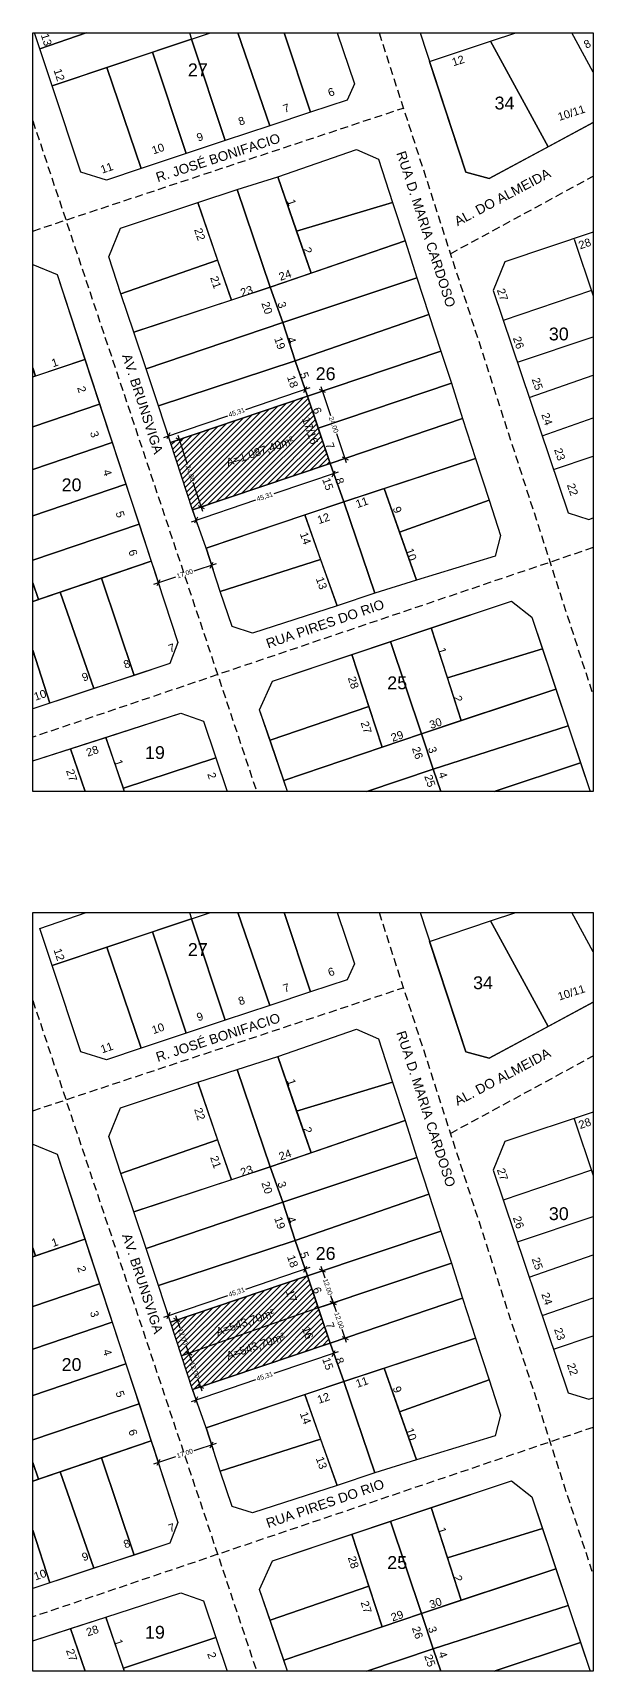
# Model space of a CAD drawing. Extents: x 71 to 190, y 136 to 195.
# Drawn here: x 70.6 to 88.1, y 141 to 192.2 of the extents above; entities that cross this region are included whole.
import ezdxf

# ---------------------------------------------------------------- set-up
doc = ezdxf.new("R2010")
doc.units = 0
doc.header["$MEASUREMENT"] = 0
doc.linetypes.add('HIDDEN', pattern=[0.375, 0.25, -0.125])
doc.layers.get('0').update_dxf_attribs({"linetype": 'CONTINUOUS'})
doc.layers.get('DEFPOINTS').update_dxf_attribs({"linetype": 'CONTINUOUS'})
for name, color, linetype in [('carimbo', 4, 'CONTINUOUS'), ('cota', 1, 'CONTINUOUS'), ('projecao', 4, 'HIDDEN'), ('texto', 7, 'CONTINUOUS')]:
    doc.layers.add(name, color=color, linetype=linetype)
doc.styles.get("Standard").update_dxf_attribs({"font": 'arial.ttf'})
doc.dimstyles.new('cotass', dxfattribs={"dimtxt": 0.15, "dimasz": 0.15, "dimexe": 0.15, "dimexo": 0, "dimgap": 0.05, "dimtad": 0, "dimzin": 4, "dimdsep": 46, "dimtxsty": 'Standard', "dimblk": 'OBLIQUE', "dimcen": 0, "dimdle": 0.15, "dimclrd": 256, "dimclrt": 4, "dimadec": 0, "dimazin": 1, "dimtfac": 1, "dimtix": 1, "dimtofl": 0, "dimtmove": 0, "dimatfit": 3, "dimldrblk": 'OPEN30', "dimfxl": 0, "dimtolj": 1, "dimtzin": 0, "dimlwd": -1, "dimarcsym": 0})

# ---------------------------------------------------------------- blocks, each defined once
blk = doc.blocks.new('_Oblique')
at = {"color": 0, "linetype": 'ByBlock', "lineweight": -2}
blk.add_line((-0.5, -0.5), (0.5, 0.5), dxfattribs=at)
blk = doc.blocks.new('*D3')
at = {"layer": 'cota', "color": 0, "lineweight": -2, "transparency": 16777216}
for p, q in [((79.178, 180.85), (79.787, 181.055)), ((79.884, 178.75), (80.494, 178.955))]:
    blk.add_line(p, q, dxfattribs=at)
at = {"layer": 'cota', "transparency": 16777216}
for p, q in [((79.597, 181.149), (79.901, 180.245)), ((80.399, 178.765), (80.095, 179.669))]:
    blk.add_line(p, q, dxfattribs=at)
at = {"layer": 'DEFPOINTS', "color": 0, "transparency": 16777216}
for p in [(79.178, 180.85), (79.645, 181.007), (79.884, 178.75)]:
    blk.add_point(p, dxfattribs=at)
at = {"layer": 'cota', "transparency": 16777216, "xscale": 0.15, "yscale": 0.15, "zscale": 0.15}
for p, rotation in [((79.645, 181.007), 108.5882823860847), ((80.352, 178.907), 288.5882823860847)]:
    blk.add_blockref('_Oblique', p, dxfattribs=dict(at, rotation=rotation))
at = {"layer": 'cota', "color": 4, "transparency": 16777216, "insert": (79.998, 179.957), "char_height": 0.15, "attachment_point": 5, "rotation": 288.5883}
blk.add_mtext('\\A1;24.00', dxfattribs=at)
blk = doc.blocks.new('_Open30')
at = {"color": 0, "linetype": 'ByBlock', "lineweight": -2}
for p, q in [((-1, 0.27), (0, 0)), ((0, 0), (-1, -0.27)), ((0, 0), (-1, 0))]:
    blk.add_line(p, q, dxfattribs=at)
blk = doc.blocks.new('*D4')
at = {"layer": 'cota', "color": 0, "lineweight": -2, "transparency": 16777216}
for p, q in [((79.178, 180.85), (79.06, 181.2)), ((74.903, 179.4), (74.785, 179.75))]:
    blk.add_line(p, q, dxfattribs=at)
at = {"layer": 'cota', "transparency": 16777216}
for p, q in [((79.25, 181.106), (77.246, 180.426)), ((74.691, 179.559), (76.694, 180.239))]:
    blk.add_line(p, q, dxfattribs=at)
at = {"layer": 'DEFPOINTS', "color": 0, "transparency": 16777216}
for p in [(79.108, 181.058), (79.178, 180.85), (74.903, 179.4)]:
    blk.add_point(p, dxfattribs=at)
at = {"layer": 'cota', "transparency": 16777216, "xscale": 0.15, "yscale": 0.15, "zscale": 0.15}
for p, rotation in [((79.108, 181.058), 18.73597466963692), ((74.833, 179.608), 198.7359746696369)]:
    blk.add_blockref('_Oblique', p, dxfattribs=dict(at, rotation=rotation))
at = {"layer": 'cota', "color": 4, "transparency": 16777216, "insert": (76.97, 180.333), "char_height": 0.15, "attachment_point": 5, "rotation": 18.736}
blk.add_mtext('\\A1;45,31', dxfattribs=at)
blk = doc.blocks.new('*D5')
at = {"layer": 'cota', "color": 0, "lineweight": -2, "transparency": 16777216}
for p, q in [((79.884, 178.75), (80.042, 178.284)), ((75.591, 177.3), (75.748, 176.834))]:
    blk.add_line(p, q, dxfattribs=at)
at = {"layer": 'cota', "transparency": 16777216}
for p, q in [((80.136, 178.474), (78.123, 177.795)), ((75.558, 176.928), (77.57, 177.608))]:
    blk.add_line(p, q, dxfattribs=at)
at = {"layer": 'DEFPOINTS', "color": 0, "transparency": 16777216}
for p in [(79.884, 178.75), (75.591, 177.3), (75.7, 176.976)]:
    blk.add_point(p, dxfattribs=at)
at = {"layer": 'cota', "transparency": 16777216, "xscale": 0.15, "yscale": 0.15, "zscale": 0.15}
for p, rotation in [((79.994, 178.426), 18.65983298043305), ((75.7, 176.976), 198.659832980433)]:
    blk.add_blockref('_Oblique', p, dxfattribs=dict(at, rotation=rotation))
at = {"layer": 'cota', "color": 4, "transparency": 16777216, "insert": (77.847, 177.701), "char_height": 0.15, "attachment_point": 5, "rotation": 18.6598}
blk.add_mtext('\\A1;45,31', dxfattribs=at)
blk = doc.blocks.new('*D6')
at = {"layer": 'cota', "color": 0, "lineweight": -2, "transparency": 16777216}
for p, q in [((74.903, 179.4), (75.316, 179.535)), ((75.591, 177.3), (76.004, 177.435))]:
    blk.add_line(p, q, dxfattribs=at)
at = {"layer": 'cota', "transparency": 16777216}
for p, q in [((75.127, 179.631), (75.423, 178.728)), ((75.908, 177.246), (75.612, 178.15))]:
    blk.add_line(p, q, dxfattribs=at)
at = {"layer": 'DEFPOINTS', "color": 0, "transparency": 16777216}
for p in [(74.903, 179.4), (75.591, 177.3), (75.861, 177.389)]:
    blk.add_point(p, dxfattribs=at)
at = {"layer": 'cota', "transparency": 16777216, "xscale": 0.15, "yscale": 0.15, "zscale": 0.15}
for p, rotation in [((75.174, 179.489), 108.1274610038362), ((75.861, 177.389), 288.1274610038362)]:
    blk.add_blockref('_Oblique', p, dxfattribs=dict(at, rotation=rotation))
at = {"layer": 'cota', "color": 4, "transparency": 16777216, "insert": (75.518, 178.439), "char_height": 0.15, "attachment_point": 5, "rotation": 288.1275}
blk.add_mtext('\\A1;24.00', dxfattribs=at)
blk = doc.blocks.new('*D7')
at = {"layer": 'cota', "color": 0, "lineweight": -2, "transparency": 16777216}
for p, q in [((76.009, 176.1), (76.231, 175.426)), ((74.345, 175.554), (74.567, 174.879))]:
    blk.add_line(p, q, dxfattribs=at)
at = {"layer": 'cota', "transparency": 16777216}
for p, q in [((76.326, 175.615), (75.633, 175.387)), ((74.377, 174.975), (75.071, 175.203))]:
    blk.add_line(p, q, dxfattribs=at)
at = {"layer": 'DEFPOINTS', "color": 0, "transparency": 16777216}
for p in [(76.009, 176.1), (74.345, 175.554), (74.52, 175.022)]:
    blk.add_point(p, dxfattribs=at)
at = {"layer": 'cota', "transparency": 16777216, "xscale": 0.15, "yscale": 0.15, "zscale": 0.15}
for p, rotation in [((76.184, 175.568), 18.17298431495213), ((74.52, 175.022), 198.1729843149521)]:
    blk.add_blockref('_Oblique', p, dxfattribs=dict(at, rotation=rotation))
at = {"layer": 'cota', "color": 4, "transparency": 16777216, "insert": (75.352, 175.295), "char_height": 0.15, "attachment_point": 5, "rotation": 18.173}
blk.add_mtext('\\A1;17,00', dxfattribs=at)
blk = doc.blocks.new('*D18')
at = {"layer": 'cota', "transparency": 16777216}
for p, q in [((79.25, 153.628), (77.246, 152.948)), ((74.691, 152.081), (76.694, 152.761))]:
    blk.add_line(p, q, dxfattribs=at)
at = {"layer": 'cota', "color": 0, "lineweight": -2, "transparency": 16777216}
for p, q in [((79.178, 153.372), (79.06, 153.721)), ((74.903, 151.922), (74.785, 152.271))]:
    blk.add_line(p, q, dxfattribs=at)
at = {"layer": 'DEFPOINTS', "color": 0, "transparency": 16777216}
for p in [(79.108, 153.579), (79.178, 153.372), (74.903, 151.922)]:
    blk.add_point(p, dxfattribs=at)
at = {"layer": 'cota', "transparency": 16777216, "xscale": 0.15, "yscale": 0.15, "zscale": 0.15}
for p, rotation in [((79.108, 153.579), 18.73597466963692), ((74.833, 152.129), 198.7359746696369)]:
    blk.add_blockref('_Oblique', p, dxfattribs=dict(at, rotation=rotation))
at = {"layer": 'cota', "color": 4, "transparency": 16777216, "insert": (76.97, 152.854), "char_height": 0.15, "attachment_point": 5, "rotation": 18.736}
blk.add_mtext('\\A1;45,31', dxfattribs=at)
blk = doc.blocks.new('*D19')
at = {"layer": 'cota', "transparency": 16777216}
for p, q in [((80.136, 150.996), (78.123, 150.317)), ((75.558, 149.45), (77.57, 150.13))]:
    blk.add_line(p, q, dxfattribs=at)
at = {"layer": 'cota', "color": 0, "lineweight": -2, "transparency": 16777216}
for p, q in [((79.884, 151.272), (80.042, 150.806)), ((75.591, 149.822), (75.748, 149.356))]:
    blk.add_line(p, q, dxfattribs=at)
at = {"layer": 'DEFPOINTS', "color": 0, "transparency": 16777216}
for p in [(79.884, 151.272), (75.591, 149.822), (75.7, 149.498)]:
    blk.add_point(p, dxfattribs=at)
at = {"layer": 'cota', "transparency": 16777216, "xscale": 0.15, "yscale": 0.15, "zscale": 0.15}
for p, rotation in [((79.994, 150.948), 18.65983298043305), ((75.7, 149.498), 198.659832980433)]:
    blk.add_blockref('_Oblique', p, dxfattribs=dict(at, rotation=rotation))
at = {"layer": 'cota', "color": 4, "transparency": 16777216, "insert": (77.847, 150.223), "char_height": 0.15, "attachment_point": 5, "rotation": 18.6598}
blk.add_mtext('\\A1;45,31', dxfattribs=at)
blk = doc.blocks.new('*D20')
at = {"layer": 'cota', "color": 0, "lineweight": -2, "transparency": 16777216}
for p, q in [((76.009, 148.622), (76.231, 147.947)), ((74.345, 148.076), (74.567, 147.401))]:
    blk.add_line(p, q, dxfattribs=at)
at = {"layer": 'cota', "transparency": 16777216}
for p, q in [((76.326, 148.137), (75.633, 147.909)), ((74.377, 147.497), (75.071, 147.725))]:
    blk.add_line(p, q, dxfattribs=at)
at = {"layer": 'DEFPOINTS', "color": 0, "transparency": 16777216}
for p in [(76.009, 148.622), (74.345, 148.076), (74.52, 147.544)]:
    blk.add_point(p, dxfattribs=at)
at = {"layer": 'cota', "transparency": 16777216, "xscale": 0.15, "yscale": 0.15, "zscale": 0.15}
for p, rotation in [((76.184, 148.09), 18.17298431495101), ((74.52, 147.544), 198.172984314951)]:
    blk.add_blockref('_Oblique', p, dxfattribs=dict(at, rotation=rotation))
at = {"layer": 'cota', "color": 4, "transparency": 16777216, "insert": (75.352, 147.817), "char_height": 0.15, "attachment_point": 5, "rotation": 18.173}
blk.add_mtext('\\A1;17,00', dxfattribs=at)
blk = doc.blocks.new('*D21')
at = {"layer": 'cota', "color": 0, "lineweight": -2, "transparency": 16777216}
for p, q in [((79.178, 153.372), (79.786, 153.577)), ((79.516, 152.37), (80.124, 152.575))]:
    blk.add_line(p, q, dxfattribs=at)
at = {"layer": 'cota', "transparency": 16777216}
for p, q in [((79.596, 153.671), (79.719, 153.308)), ((80.03, 152.385), (79.908, 152.748))]:
    blk.add_line(p, q, dxfattribs=at)
at = {"layer": 'DEFPOINTS', "color": 0, "transparency": 16777216}
for p in [(79.178, 153.372), (79.982, 152.527), (79.516, 152.37)]:
    blk.add_point(p, dxfattribs=at)
at = {"layer": 'cota', "transparency": 16777216, "xscale": 0.15, "yscale": 0.15, "zscale": 0.15}
for p, rotation in [((79.644, 153.529), 108.6417058641202), ((79.982, 152.527), 288.6417058641202)]:
    blk.add_blockref('_Oblique', p, dxfattribs=dict(at, rotation=rotation))
at = {"layer": 'cota', "color": 4, "transparency": 16777216, "insert": (79.813, 153.028), "char_height": 0.15, "attachment_point": 5, "rotation": 288.6417}
blk.add_mtext('\\A1;12.00', dxfattribs=at)
blk = doc.blocks.new('*D22')
at = {"layer": 'cota', "color": 0, "lineweight": -2, "transparency": 16777216}
for p, q in [((79.515, 152.37), (80.123, 152.575)), ((79.885, 151.272), (80.494, 151.477))]:
    blk.add_line(p, q, dxfattribs=at)
at = {"layer": 'cota', "transparency": 16777216}
for p, q in [((79.933, 152.669), (80.072, 152.258)), ((80.399, 151.287), (80.261, 151.698))]:
    blk.add_line(p, q, dxfattribs=at)
at = {"layer": 'DEFPOINTS', "color": 0, "transparency": 16777216}
for p in [(79.515, 152.37), (79.885, 151.272), (80.351, 151.429)]:
    blk.add_point(p, dxfattribs=at)
at = {"layer": 'cota', "transparency": 16777216, "xscale": 0.15, "yscale": 0.15, "zscale": 0.15}
for p, rotation in [((79.981, 152.527), 108.6462731330021), ((80.351, 151.429), 288.6462731330021)]:
    blk.add_blockref('_Oblique', p, dxfattribs=dict(at, rotation=rotation))
at = {"layer": 'cota', "color": 4, "transparency": 16777216, "insert": (80.166, 151.978), "char_height": 0.15, "attachment_point": 5, "rotation": 288.6463}
blk.add_mtext('\\A1;12.00', dxfattribs=at)
blk = doc.blocks.new('*D23')
at = {"layer": 'cota', "color": 0, "lineweight": -2, "transparency": 16777216}
for p, q in [((74.903, 151.922), (75.246, 152.042)), ((75.269, 150.88), (75.612, 151))]:
    blk.add_line(p, q, dxfattribs=at)
at = {"layer": 'cota', "transparency": 16777216}
for p, q in [((75.055, 152.134), (75.19, 151.751)), ((75.52, 150.809), (75.385, 151.192))]:
    blk.add_line(p, q, dxfattribs=at)
at = {"layer": 'DEFPOINTS', "color": 0, "transparency": 16777216}
for p in [(74.903, 151.922), (75.269, 150.88), (75.47, 150.95)]:
    blk.add_point(p, dxfattribs=at)
at = {"layer": 'cota', "transparency": 16777216, "xscale": 0.15, "yscale": 0.15, "zscale": 0.15}
for p, rotation in [((75.105, 151.993), 109.3359723854252), ((75.47, 150.95), 289.3359723854252)]:
    blk.add_blockref('_Oblique', p, dxfattribs=dict(at, rotation=rotation))
at = {"layer": 'cota', "color": 4, "transparency": 16777216, "insert": (75.288, 151.471), "char_height": 0.15, "attachment_point": 5, "rotation": 289.336}
blk.add_mtext('\\A1;12.00', dxfattribs=at)
blk = doc.blocks.new('*D24')
at = {"layer": 'cota', "color": 0, "lineweight": -2, "transparency": 16777216}
for p, q in [((75.269, 150.88), (75.612, 151)), ((75.591, 149.822), (75.978, 149.958))]:
    blk.add_line(p, q, dxfattribs=at)
at = {"layer": 'cota', "transparency": 16777216}
for p, q in [((75.421, 151.092), (75.555, 150.708)), ((75.886, 149.766), (75.751, 150.15))]:
    blk.add_line(p, q, dxfattribs=at)
at = {"layer": 'DEFPOINTS', "color": 0, "transparency": 16777216}
for p in [(75.269, 150.88), (75.591, 149.822), (75.836, 149.908)]:
    blk.add_point(p, dxfattribs=at)
at = {"layer": 'cota', "transparency": 16777216, "xscale": 0.15, "yscale": 0.15, "zscale": 0.15}
for p, rotation in [((75.47, 150.95), 109.3359723854233), ((75.836, 149.908), 289.3359723854234)]:
    blk.add_blockref('_Oblique', p, dxfattribs=dict(at, rotation=rotation))
at = {"layer": 'cota', "color": 4, "transparency": 16777216, "insert": (75.653, 150.429), "char_height": 0.15, "attachment_point": 5, "rotation": 289.336}
blk.add_mtext('\\A1;12.00', dxfattribs=at)

msp = doc.modelspace()

# ---------------------------------------------------------------- hatches: boundary and pattern name
at = {"layer": 'carimbo'}
h = msp.add_hatch(dxfattribs=at)
h.set_pattern_fill('ANSI31', color=253, style=0)
h.set_pattern_definition([(45, (5, 133.8), (-0.08838835, 0.08838835), [])])
h.paths.add_polyline_path([(75.591, 177.3), (74.903, 179.4), (79.178, 180.85), (79.884, 178.75)])
h = msp.add_hatch(dxfattribs=at)
h.set_pattern_fill('ANSI31', color=253, style=0)
h.set_pattern_definition([(45, (-282.97459, 275.41638), (-0.088388348, 0.088388348), [])])
h.paths.add_polyline_path([(79.884, 151.272), (79.515, 152.37), (75.247, 150.872), (75.591, 149.822)])
h.paths.add_polyline_path([(79.515, 152.37), (79.178, 153.372), (74.903, 151.922), (75.247, 150.872)])
h.paths.add_polyline_path([(75.667, 150.734), (75.855, 150.2), (75.639, 150.124), (75.452, 150.659)], flags=24)
h.paths.add_polyline_path([(76.667, 150.608), (78.617, 151.28), (78.471, 151.706), (76.52, 151.034)], flags=24)
h.paths.add_polyline_path([(78.919, 151.772), (79.087, 151.284), (79.449, 151.408), (79.281, 151.896)], flags=24)
h.paths.add_polyline_path([(75.301, 151.777), (75.489, 151.242), (75.274, 151.166), (75.086, 151.701)], flags=24)
h.paths.add_polyline_path([(78.417, 152.928), (78.584, 152.442), (78.94, 152.565), (78.773, 153.051)], flags=24)
h.paths.add_polyline_path([(76.34, 151.352), (78.291, 152.024), (78.144, 152.45), (76.194, 151.778)], flags=24)

# ---------------------------------------------------------------- linework, layer by layer
for p, q in [((87.509, 185.75), (88.1, 183.986)), ((88.045, 184.149), (85.293, 183.213)), ((85.732, 181.909), (88.1, 182.702)), ((86.101, 180.812), (88.1, 181.51)), ((86.505, 179.609), (88.1, 180.168)), ((86.858, 178.56), (88.1, 178.975)), ((87.509, 158.272), (88.1, 156.507)), ((88.045, 156.671), (85.293, 155.735)), ((85.732, 154.431), (88.1, 155.224)), ((86.101, 153.334), (88.1, 154.032)), ((86.505, 152.131), (88.1, 152.69)), ((86.858, 151.082), (88.1, 151.497))]:
    msp.add_line(p, q, dxfattribs=at)
at = {"layer": 'carimbo', "color": 6}
msp.add_line((79.515, 152.37), (75.247, 150.872), dxfattribs=at)
at = {"layer": 'carimbo'}
for points in [[(70.6, 192.2), (88.1, 192.2), (88.1, 168.5), (70.6, 168.5)], [(74.337, 191.593), (75.559, 192), (76.605, 188.831), (75.394, 188.428), (74.337, 191.593), (74.337, 191.593), (74.337, 191.593)], [(82.991, 191.298), (84.891, 191.935), (86.695, 188.641), (84.853, 187.65), (84.122, 187.85), (82.991, 191.298), (82.991, 191.298), (82.991, 191.298)], [(72.91, 191.117), (74.337, 191.593), (75.394, 188.428), (73.987, 187.96), (72.91, 191.117), (72.91, 191.117), (72.91, 191.117)], [(71.201, 190.547), (72.91, 191.117), (73.987, 187.96), (72.903, 187.6), (72.097, 187.85), (71.201, 190.547), (71.201, 190.547), (71.201, 190.547)], [(78.835, 185.998), (78.247, 187.7), (80.709, 188.55), (81.391, 188.25), (81.828, 186.9), (78.835, 185.998), (78.835, 185.998), (78.835, 185.998)], [(79.288, 184.688), (78.016, 184.25), (76.984, 187.3), (78.247, 187.7), (79.288, 184.688), (79.288, 184.688), (79.288, 184.688)], [(75.753, 186.9), (76.372, 185.102), (73.353, 184.05), (72.972, 185.2), (73.334, 186.1), (75.753, 186.9), (75.753, 186.9), (75.753, 186.9)], [(78.016, 184.25), (76.803, 183.851), (75.753, 186.9), (76.984, 187.3), (78.016, 184.25), (78.016, 184.25), (78.016, 184.25)], [(79.288, 184.688), (78.835, 185.998), (81.828, 186.9), (82.228, 185.7), (79.288, 184.688), (79.288, 184.688), (79.288, 184.688)], [(78.403, 183.15), (78.016, 184.25), (82.228, 185.7), (82.597, 184.55), (78.403, 183.15), (78.403, 183.15), (78.403, 183.15)], [(76.372, 185.102), (76.803, 183.851), (73.759, 182.85), (73.353, 184.05), (76.372, 185.102), (76.372, 185.102), (76.372, 185.102)], [(78.016, 184.25), (78.403, 183.15), (74.141, 181.7), (73.759, 182.85), (78.016, 184.25), (78.016, 184.25), (78.016, 184.25)], [(78.797, 181.95), (78.403, 183.15), (82.597, 184.55), (82.972, 183.4), (78.797, 181.95), (78.797, 181.95), (78.797, 181.95)], [(79.178, 180.85), (78.797, 181.95), (82.972, 183.4), (83.341, 182.25), (79.178, 180.85), (79.178, 180.85), (79.178, 180.85)], [(78.403, 183.15), (78.797, 181.95), (74.528, 180.55), (74.141, 181.7), (78.403, 183.15), (78.403, 183.15), (78.403, 183.15)], [(79.515, 179.848), (79.178, 180.85), (83.341, 182.25), (83.672, 181.25), (79.515, 179.848), (79.515, 179.848), (79.515, 179.848)], [(78.797, 181.95), (79.178, 180.85), (74.903, 179.4), (74.528, 180.55), (78.797, 181.95), (78.797, 181.95), (78.797, 181.95)], [(79.884, 178.75), (79.515, 179.848), (83.672, 181.25), (84.022, 180.15), (79.884, 178.75), (79.884, 178.75), (79.884, 178.75)], [(80.309, 177.55), (79.884, 178.75), (84.022, 180.15), (84.422, 178.9), (80.309, 177.55), (80.309, 177.55), (80.309, 177.55)], [(79.884, 178.75), (80.309, 177.55), (76.009, 176.1), (75.591, 177.3), (79.884, 178.75), (79.884, 178.75), (79.884, 178.75)], [(82.055, 176.601), (81.573, 177.965), (84.422, 178.9), (84.853, 177.6), (82.055, 176.601), (82.055, 176.601), (82.055, 176.601)], [(80.309, 177.55), (81.573, 177.965), (82.584, 175.1), (81.278, 174.7), (80.309, 177.55), (80.309, 177.55), (80.309, 177.55)], [(82.584, 175.1), (82.055, 176.601), (84.853, 177.6), (85.203, 176.5), (85.041, 175.85), (82.584, 175.1), (82.584, 175.1), (82.584, 175.1)], [(79.09, 177.139), (79.589, 175.749), (76.453, 174.75), (76.009, 176.1), (79.09, 177.139), (79.09, 177.139), (79.09, 177.139)], [(79.09, 177.139), (80.309, 177.55), (81.278, 174.7), (80.109, 174.3), (79.09, 177.139), (79.09, 177.139), (79.09, 177.139)], [(72.741, 175.167), (74.298, 175.698), (75.134, 173.15), (74.884, 172.5), (73.762, 172.129), (72.741, 175.167), (72.741, 175.167), (72.741, 175.167)], [(79.589, 175.749), (80.109, 174.3), (77.466, 173.45), (76.822, 173.65), (76.453, 174.75), (79.589, 175.749), (79.589, 175.749), (79.589, 175.749)], [(71.456, 174.729), (72.741, 175.167), (73.762, 172.129), (72.51, 171.716), (71.456, 174.729), (71.456, 174.729), (71.456, 174.729)], [(83.546, 172.048), (83.037, 173.609), (85.547, 174.45), (86.184, 173.95), (86.517, 172.953), (83.546, 172.048), (83.546, 172.048), (83.546, 172.048)], [(83.979, 170.715), (82.734, 170.3), (81.765, 173.183), (83.037, 173.609), (83.979, 170.715), (83.979, 170.715), (83.979, 170.715)], [(82.734, 170.3), (81.51, 169.887), (80.566, 172.781), (81.765, 173.183), (82.734, 170.3), (82.734, 170.3), (82.734, 170.3)], [(80.566, 172.781), (81.097, 171.152), (78.009, 170.1), (77.684, 171.05), (78.084, 171.95), (80.566, 172.781), (80.566, 172.781), (80.566, 172.781)], [(83.979, 170.715), (83.546, 172.048), (86.517, 172.953), (86.936, 171.7), (83.979, 170.715), (83.979, 170.715), (83.979, 170.715)], [(83.103, 169.2), (82.734, 170.3), (86.936, 171.7), (87.32, 170.551), (83.103, 169.2), (83.103, 169.2), (83.103, 169.2)], [(73.428, 168.6), (72.881, 170.192), (75.222, 170.95), (75.934, 170.7), (76.318, 169.549), (73.428, 168.6), (73.428, 168.6), (73.428, 168.6)], [(81.097, 171.152), (81.51, 169.887), (78.438, 168.849), (78.009, 170.1), (81.097, 171.152), (81.097, 171.152), (81.097, 171.152)], [(70.6, 164.722), (88.1, 164.722), (88.1, 141.022), (70.6, 141.022)], [(74.337, 164.114), (75.559, 164.522), (76.605, 161.353), (75.394, 160.95), (74.337, 164.114), (74.337, 164.114), (74.337, 164.114)], [(82.991, 163.82), (84.891, 164.457), (86.695, 161.163), (84.853, 160.172), (84.122, 160.372), (82.991, 163.82), (82.991, 163.82), (82.991, 163.82)], [(72.91, 163.639), (74.337, 164.114), (75.394, 160.95), (73.987, 160.482), (72.91, 163.639), (72.91, 163.639), (72.91, 163.639)], [(71.201, 163.069), (72.91, 163.639), (73.987, 160.482), (72.903, 160.122), (72.097, 160.372), (71.201, 163.069), (71.201, 163.069), (71.201, 163.069)], [(78.835, 158.52), (78.247, 160.222), (80.709, 161.072), (81.391, 160.772), (81.828, 159.422), (78.835, 158.52), (78.835, 158.52), (78.835, 158.52)], [(79.288, 157.21), (78.016, 156.772), (76.984, 159.822), (78.247, 160.222), (79.288, 157.21), (79.288, 157.21), (79.288, 157.21)], [(78.016, 156.772), (76.803, 156.373), (75.753, 159.422), (76.984, 159.822), (78.016, 156.772), (78.016, 156.772), (78.016, 156.772)], [(75.753, 159.422), (76.372, 157.624), (73.353, 156.572), (72.972, 157.722), (73.334, 158.622), (75.753, 159.422), (75.753, 159.422), (75.753, 159.422)], [(79.288, 157.21), (78.835, 158.52), (81.828, 159.422), (82.228, 158.222), (79.288, 157.21), (79.288, 157.21), (79.288, 157.21)], [(78.403, 155.672), (78.016, 156.772), (82.228, 158.222), (82.597, 157.072), (78.403, 155.672), (78.403, 155.672), (78.403, 155.672)], [(76.372, 157.624), (76.803, 156.373), (73.759, 155.372), (73.353, 156.572), (76.372, 157.624), (76.372, 157.624), (76.372, 157.624)], [(78.016, 156.772), (78.403, 155.672), (74.141, 154.222), (73.759, 155.372), (78.016, 156.772), (78.016, 156.772), (78.016, 156.772)], [(78.797, 154.472), (78.403, 155.672), (82.597, 157.072), (82.972, 155.922), (78.797, 154.472), (78.797, 154.472), (78.797, 154.472)], [(78.403, 155.672), (78.797, 154.472), (74.528, 153.072), (74.141, 154.222), (78.403, 155.672), (78.403, 155.672), (78.403, 155.672)], [(79.178, 153.372), (78.797, 154.472), (82.972, 155.922), (83.341, 154.772), (79.178, 153.372), (79.178, 153.372), (79.178, 153.372)], [(79.515, 152.37), (79.178, 153.372), (83.341, 154.772), (83.672, 153.772), (79.515, 152.37), (79.515, 152.37), (79.515, 152.37)], [(78.797, 154.472), (79.178, 153.372), (74.903, 151.922), (74.528, 153.072), (78.797, 154.472), (78.797, 154.472), (78.797, 154.472)], [(79.884, 151.272), (79.515, 152.37), (83.672, 153.772), (84.022, 152.672), (79.884, 151.272), (79.884, 151.272), (79.884, 151.272)], [(80.309, 150.072), (79.884, 151.272), (84.022, 152.672), (84.422, 151.422), (80.309, 150.072), (80.309, 150.072), (80.309, 150.072)], [(79.884, 151.272), (80.309, 150.072), (76.009, 148.622), (75.591, 149.822), (79.884, 151.272), (79.884, 151.272), (79.884, 151.272)], [(82.055, 149.122), (81.573, 150.487), (84.422, 151.422), (84.853, 150.122), (82.055, 149.122), (82.055, 149.122), (82.055, 149.122)], [(80.309, 150.072), (81.573, 150.487), (82.584, 147.622), (81.278, 147.222), (80.309, 150.072), (80.309, 150.072), (80.309, 150.072)], [(79.09, 149.661), (80.309, 150.072), (81.278, 147.222), (80.109, 146.822), (79.09, 149.661), (79.09, 149.661), (79.09, 149.661)], [(82.584, 147.622), (82.055, 149.122), (84.853, 150.122), (85.203, 149.022), (85.041, 148.372), (82.584, 147.622), (82.584, 147.622), (82.584, 147.622)], [(79.09, 149.661), (79.589, 148.271), (76.453, 147.272), (76.009, 148.622), (79.09, 149.661), (79.09, 149.661), (79.09, 149.661)], [(72.741, 147.689), (74.298, 148.22), (75.134, 145.672), (74.884, 145.022), (73.762, 144.651), (72.741, 147.689), (72.741, 147.689), (72.741, 147.689)], [(79.589, 148.271), (80.109, 146.822), (77.466, 145.972), (76.822, 146.172), (76.453, 147.272), (79.589, 148.271), (79.589, 148.271), (79.589, 148.271)], [(71.456, 147.251), (72.741, 147.689), (73.762, 144.651), (72.51, 144.237), (71.456, 147.251), (71.456, 147.251), (71.456, 147.251)], [(83.546, 144.569), (83.037, 146.131), (85.547, 146.972), (86.184, 146.472), (86.517, 145.475), (83.546, 144.569), (83.546, 144.569), (83.546, 144.569)], [(83.979, 143.237), (82.734, 142.822), (81.765, 145.705), (83.037, 146.131), (83.979, 143.237), (83.979, 143.237), (83.979, 143.237)], [(82.734, 142.822), (81.51, 142.408), (80.566, 145.303), (81.765, 145.705), (82.734, 142.822), (82.734, 142.822), (82.734, 142.822)], [(83.979, 143.237), (83.546, 144.569), (86.517, 145.475), (86.936, 144.222), (83.979, 143.237), (83.979, 143.237), (83.979, 143.237)], [(80.566, 145.303), (81.097, 143.674), (78.009, 142.622), (77.684, 143.572), (78.084, 144.472), (80.566, 145.303), (80.566, 145.303), (80.566, 145.303)], [(83.103, 141.722), (82.734, 142.822), (86.936, 144.222), (87.32, 143.073), (83.103, 141.722), (83.103, 141.722), (83.103, 141.722)], [(73.428, 141.122), (72.881, 142.714), (75.222, 143.472), (75.934, 143.222), (76.318, 142.071), (73.428, 141.122), (73.428, 141.122), (73.428, 141.122)], [(81.097, 143.674), (81.51, 142.408), (78.438, 141.371), (78.009, 142.622), (81.097, 143.674), (81.097, 143.674), (81.097, 143.674)]]:
    msp.add_lwpolyline(points, close=True, dxfattribs=at)
for points in [[(72.264, 192.2), (70.816, 191.7), (70.652, 192.2)], [(75.493, 192.2), (75.559, 192), (71.201, 190.547), (70.816, 191.7), (72.264, 192.2)], [(77.008, 192.2), (78.004, 189.296), (76.605, 188.831), (75.559, 192), (76.151, 192.2)], [(78.452, 192.2), (79.267, 189.716), (78.004, 189.296), (77.008, 192.2)], [(80.105, 192.2), (80.641, 190.6), (80.422, 190.1), (79.267, 189.716), (78.452, 192.2)], [(82.696, 192.2), (84.122, 187.85), (84.853, 187.65), (88.1, 189.397)], [(88.1, 189.397), (86.695, 188.641), (84.891, 191.935), (85.681, 192.2)], [(88.1, 190.971), (87.43, 192.2)], [(88.1, 185.967), (85.341, 185.05), (84.978, 184.15), (87.316, 177.2), (87.959, 177), (88.1, 177.045)], [(70.6, 184.964), (71.359, 184.65), (72.23, 181.998), (70.686, 181.477), (70.6, 181.729)], [(70.6, 184.964), (71.359, 184.65), (75.134, 173.15), (74.884, 172.5), (70.6, 171.084)], [(70.6, 181.448), (72.23, 181.998), (72.688, 180.601), (70.6, 179.894)], [(70.6, 181.729), (70.686, 181.477), (70.6, 181.448)], [(70.6, 179.894), (72.688, 180.601), (73.084, 179.398), (70.6, 178.555)], [(70.6, 178.555), (73.084, 179.398), (73.509, 178.1), (70.6, 177.111)], [(70.6, 177.111), (73.509, 178.1), (73.919, 176.853), (70.6, 175.723)], [(70.6, 175.723), (73.919, 176.853), (74.298, 175.698), (70.779, 174.498), (70.6, 175.02)], [(70.6, 175.02), (70.779, 174.498), (70.601, 174.436)], [(70.6, 174.436), (71.456, 174.729), (72.51, 171.716), (71.131, 171.26), (70.6, 172.911)], [(78.558, 168.5), (77.684, 171.05), (78.084, 171.95), (85.547, 174.45), (86.184, 173.95), (88.005, 168.5)], [(70.6, 172.911), (71.131, 171.26), (70.6, 171.084)], [(70.6, 169.454), (75.222, 170.95), (75.934, 170.7), (76.668, 168.5)], [(83.344, 168.5), (83.103, 169.2), (87.32, 170.551), (87.704, 169.4), (85.011, 168.5)], [(72.237, 168.5), (71.777, 169.835), (72.881, 170.192), (73.45, 168.5)], [(78.558, 168.5), (78.438, 168.849), (82.734, 170.3), (83.103, 169.2), (81.03, 168.5)], [(70.6, 169.454), (71.777, 169.835), (72.236, 168.5)], [(73.461, 168.5), (73.428, 168.6), (76.318, 169.549), (76.668, 168.5)], [(85.011, 168.5), (87.704, 169.4), (88.005, 168.5)], [(81.03, 168.5), (83.103, 169.2), (83.344, 168.5)], [(75.493, 164.722), (75.559, 164.522), (71.201, 163.069), (70.816, 164.222), (72.264, 164.722)], [(77.008, 164.722), (78.004, 161.818), (76.605, 161.353), (75.559, 164.522), (76.151, 164.722)], [(78.452, 164.722), (79.267, 162.238), (78.004, 161.818), (77.008, 164.722)], [(80.105, 164.722), (80.641, 163.122), (80.422, 162.622), (79.267, 162.238), (78.452, 164.722)], [(82.696, 164.722), (84.122, 160.372), (84.853, 160.172), (88.1, 161.919)], [(88.1, 161.919), (86.695, 161.163), (84.891, 164.457), (85.681, 164.722)], [(88.1, 163.493), (87.43, 164.722)], [(88.1, 158.489), (85.341, 157.572), (84.978, 156.672), (87.316, 149.722), (87.959, 149.522), (88.1, 149.566)], [(70.6, 157.485), (71.359, 157.172), (72.23, 154.52), (70.686, 153.998), (70.6, 154.251)], [(70.6, 157.485), (71.359, 157.172), (75.134, 145.672), (74.884, 145.022), (70.6, 143.606)], [(70.6, 153.969), (72.23, 154.52), (72.688, 153.123), (70.6, 152.416)], [(70.6, 154.251), (70.686, 153.998), (70.6, 153.969)], [(70.6, 152.416), (72.688, 153.123), (73.084, 151.92), (70.6, 151.077)], [(70.6, 151.077), (73.084, 151.92), (73.509, 150.622), (70.6, 149.633)], [(70.6, 149.633), (73.509, 150.622), (73.919, 149.375), (70.6, 148.245)], [(70.6, 148.245), (73.919, 149.375), (74.298, 148.22), (70.779, 147.02), (70.6, 147.542)], [(70.6, 147.542), (70.779, 147.02), (70.601, 146.958)], [(70.6, 146.958), (71.456, 147.251), (72.51, 144.237), (71.131, 143.782), (70.6, 145.433)], [(78.558, 141.022), (77.684, 143.572), (78.084, 144.472), (85.547, 146.972), (86.184, 146.472), (88.005, 141.022)], [(70.6, 145.433), (71.131, 143.782), (70.6, 143.606)], [(70.6, 141.975), (75.222, 143.472), (75.934, 143.222), (76.668, 141.022)], [(78.558, 141.022), (78.438, 141.371), (82.734, 142.822), (83.103, 141.722), (81.03, 141.022)], [(83.344, 141.022), (83.103, 141.722), (87.32, 143.073), (87.704, 141.922), (85.011, 141.022)], [(70.6, 141.975), (71.777, 142.356), (72.236, 141.022)], [(72.237, 141.022), (71.777, 142.356), (72.881, 142.714), (73.45, 141.022)], [(73.461, 141.022), (73.428, 141.122), (76.318, 142.071), (76.668, 141.022)], [(85.011, 141.022), (87.704, 141.922), (88.005, 141.022)], [(81.03, 141.022), (83.103, 141.722), (83.344, 141.022)]]:
    msp.add_lwpolyline(points, dxfattribs=at)
at = {"layer": 'carimbo', "color": 6}
for points in [[(75.591, 177.3), (74.903, 179.4), (79.178, 180.85), (79.884, 178.75), (75.591, 177.3)], [(75.591, 149.822), (74.903, 151.922), (79.178, 153.372), (79.884, 151.272), (75.591, 149.822)]]:
    msp.add_lwpolyline(points, dxfattribs=at)
at = {"layer": 'projecao'}
for points in [[(81.413, 192.2), (88.1, 171.485)], [(70.6, 186.006), (82.172, 189.85)], [(70.6, 189.45), (77.59, 168.5)], [(83.641, 185.3), (88.1, 187.721)], [(88.1, 176.118), (70.6, 170.197)], [(81.413, 164.722), (88.1, 144.007)], [(70.6, 158.528), (82.172, 162.372)], [(70.6, 161.972), (77.59, 141.022)], [(83.641, 157.822), (88.1, 160.243)], [(88.1, 148.639), (70.6, 142.719)]]:
    msp.add_lwpolyline(points, dxfattribs=at)

# ---------------------------------------------------------------- texts
at = {"layer": 'texto'}
for s, height, rotation, p in [('13', 0.25, 288, (70.847, 192.132)), ('8', 0.25, 28, (87.887, 191.696)), ('12', 0.25, 18, (83.734, 191.15)), ('12', 0.25, 288, (71.247, 191.032)), ('6', 0.25, 19, (79.867, 190.197)), ('7', 0.25, 19, (78.467, 189.697)), ('10/11', 0.25, 18, (87.04, 189.446)), ('8', 0.25, 19, (77.067, 189.297)), ('R. JOSÉ BONIFACIO', 0.3, 18, (74.504, 187.531)), ('9', 0.25, 19, (75.767, 188.797)), ('10', 0.25, 19, (74.367, 188.397)), ('RUA D. MARIA CARDOSO', 0.3, 288, (81.949, 188.444)), ('11', 0.25, 19, (72.767, 187.797)), ('AL. DO ALMEIDA', 0.3, 28, (83.865, 186.151)), ('1', 0.25, 289, (78.534, 186.95)), ('22', 0.25, 289, (75.634, 186.05)), ('28', 0.25, 19, (87.693, 185.433)), ('2', 0.25, 289, (79.034, 185.45)), ('24', 0.25, 19, (78.334, 184.45)), ('21', 0.25, 289, (76.134, 184.55)), ('23', 0.25, 19, (77.134, 183.95)), ('20', 0.25, 289, (77.734, 183.75)), ('3', 0.25, 289, (78.234, 183.75)), ('27', 0.25, 289, (85.088, 184.164)), ('26', 0.25, 289, (85.588, 182.664)), ('19', 0.25, 289, (78.134, 182.65)), ('4', 0.25, 289, (78.534, 182.65)), ('1', 0.25, 19, (71.234, 181.75)), ('AV. BRUNSVIGA', 0.3, 288, (73.383, 182.114)), ('18', 0.25, 289, (78.534, 181.45)), ('5', 0.25, 289, (78.934, 181.55)), ('25', 0.25, 289, (86.175, 181.377)), ('2', 0.25, 288, (71.982, 181.113)), ('17/16', 0.25, 289, (79.004, 180.146)), ('6', 0.25, 289, (79.334, 180.45)), ('24', 0.25, 289, (86.475, 180.277)), ('3', 0.25, 288, (72.382, 179.713)), ('A=1.087,40m²', 0.25, 19, (76.692, 178.651)), ('7', 0.25, 289, (79.734, 179.35)), ('23', 0.25, 289, (86.875, 179.177)), ('4', 0.25, 288, (72.782, 178.513)), ('15', 0.25, 289, (79.634, 178.25)), ('8', 0.25, 289, (80.034, 178.25)), ('22', 0.25, 289, (87.275, 178.077)), ('11', 0.25, 19, (80.734, 177.35)), ('5', 0.25, 288, (73.182, 177.213)), ('12', 0.25, 19, (79.534, 176.85)), ('9', 0.25, 289, (81.834, 177.35)), ('14', 0.25, 290, (78.934, 176.55)), ('6', 0.25, 288, (73.582, 176.013)), ('10', 0.25, 289, (82.234, 176.05)), ('13', 0.25, 290, (79.434, 175.15)), ('RUA PIRES DO RIO', 0.3, 19, (77.95, 172.968)), ('7', 0.25, 19, (74.884, 172.833)), ('1', 0.25, 288, (83.234, 172.95)), ('8', 0.25, 19, (73.484, 172.333)), ('9', 0.25, 19, (72.184, 171.933)), ('28', 0.25, 288, (80.434, 172.05)), ('10', 0.25, 19, (70.684, 171.333)), ('2', 0.25, 288, (83.734, 171.45)), ('27', 0.25, 288, (80.834, 170.65)), ('30', 0.25, 19, (83.034, 170.45)), ('28', 0.25, 19, (72.318, 169.586)), ('29', 0.25, 19, (81.834, 170.05)), ('1', 0.25, 289, (73.134, 169.45)), ('26', 0.25, 289, (82.434, 169.85)), ('3', 0.25, 289, (82.934, 169.85)), ('27', 0.25, 289, (71.634, 169.15)), ('2', 0.25, 289, (76.044, 169.045)), ('25', 0.25, 289, (82.821, 168.977)), ('4', 0.25, 289, (83.261, 169.065)), ('12', 0.25, 288, (71.247, 163.554)), ('6', 0.25, 19, (79.867, 162.719)), ('7', 0.25, 19, (78.467, 162.219)), ('10/11', 0.25, 18, (87.04, 161.968)), ('8', 0.25, 19, (77.067, 161.819)), ('10', 0.25, 19, (74.367, 160.919)), ('R. JOSÉ BONIFACIO', 0.3, 18, (74.504, 160.053)), ('9', 0.25, 19, (75.767, 161.319)), ('RUA D. MARIA CARDOSO', 0.3, 288, (81.949, 160.966)), ('11', 0.25, 19, (72.767, 160.319)), ('AL. DO ALMEIDA', 0.3, 28, (83.865, 158.673)), ('1', 0.25, 289, (78.534, 159.472)), ('22', 0.25, 289, (75.634, 158.572)), ('28', 0.25, 19, (87.693, 157.955)), ('2', 0.25, 289, (79.034, 157.972)), ('21', 0.25, 289, (76.134, 157.072)), ('24', 0.25, 19, (78.334, 156.972)), ('23', 0.25, 19, (77.134, 156.472)), ('27', 0.25, 289, (85.088, 156.686)), ('20', 0.25, 289, (77.734, 156.272)), ('3', 0.25, 289, (78.234, 156.272)), ('19', 0.25, 289, (78.134, 155.172)), ('4', 0.25, 289, (78.534, 155.172)), ('26', 0.25, 289, (85.588, 155.186)), ('AV. BRUNSVIGA', 0.3, 288, (73.383, 154.636)), ('1', 0.25, 19, (71.234, 154.272)), ('5', 0.25, 289, (78.934, 154.072)), ('2', 0.25, 288, (71.982, 153.635)), ('18', 0.25, 289, (78.534, 153.972)), ('25', 0.25, 289, (86.175, 153.899)), ('17', 0.25, 289, (78.497, 152.889)), ('6', 0.25, 289, (79.334, 152.972)), ('24', 0.25, 289, (86.475, 152.799)), ('3', 0.25, 288, (72.382, 152.235)), ('A=543,70m²', 0.25, 19, (76.371, 151.495)), ('A=543,70m²', 0.25, 19, (76.698, 150.75)), ('16', 0.25, 289, (79.004, 151.734)), ('7', 0.25, 289, (79.734, 151.872)), ('23', 0.25, 289, (86.875, 151.699)), ('4', 0.25, 288, (72.782, 151.035)), ('15', 0.25, 289, (79.634, 150.772)), ('8', 0.25, 289, (80.034, 150.772)), ('22', 0.25, 289, (87.275, 150.599)), ('11', 0.25, 19, (80.734, 149.872)), ('5', 0.25, 288, (73.182, 149.735)), ('12', 0.25, 19, (79.534, 149.372)), ('9', 0.25, 289, (81.834, 149.872)), ('14', 0.25, 290, (78.934, 149.072)), ('6', 0.25, 288, (73.582, 148.535)), ('10', 0.25, 289, (82.234, 148.572)), ('13', 0.25, 290, (79.434, 147.672)), ('RUA PIRES DO RIO', 0.3, 19, (77.95, 145.49)), ('7', 0.25, 19, (74.884, 145.355)), ('1', 0.25, 288, (83.234, 145.472)), ('8', 0.25, 19, (73.484, 144.855)), ('9', 0.25, 19, (72.184, 144.455)), ('28', 0.25, 288, (80.434, 144.572)), ('10', 0.25, 19, (70.684, 143.855)), ('2', 0.25, 288, (83.734, 143.972)), ('30', 0.25, 19, (83.034, 142.972)), ('27', 0.25, 288, (80.834, 143.172)), ('29', 0.25, 19, (81.834, 142.572)), ('28', 0.25, 19, (72.318, 142.108)), ('26', 0.25, 289, (82.434, 142.372)), ('3', 0.25, 289, (82.934, 142.372)), ('1', 0.25, 289, (73.134, 141.972)), ('27', 0.25, 289, (71.634, 141.672)), ('2', 0.25, 289, (76.044, 141.567)), ('25', 0.25, 289, (82.821, 141.499)), ('4', 0.25, 289, (83.261, 141.587))]:
    msp.add_text(s, height=height, rotation=rotation, dxfattribs=at).set_placement(p)
for s, p in [('27', (75.442, 190.842)), ('34', (85.02, 189.805)), ('30', (86.714, 182.592)), ('26', (79.434, 181.35)), ('20', (71.5, 177.879)), ('25', (81.668, 171.695)), ('19', (74.104, 169.516)), ('27', (75.442, 163.364)), ('34', (84.349, 162.327)), ('30', (86.714, 155.114)), ('26', (79.434, 153.872)), ('20', (71.5, 150.401)), ('25', (81.668, 144.217)), ('19', (74.104, 142.038))]:
    msp.add_text(s, height=0.4, dxfattribs=at).set_placement(p)

# ---------------------------------------------------------------- dimensions: what is measured, and where the dimension line sits
at = {"layer": 'cota'}
for p1, p2, distance, text, picture, middle in [((74.903, 179.4), (79.178, 180.85), 0.219, '45,31', '*D4', (76.97, 180.333)), ((79.884, 178.75), (79.178, 180.85), -0.493, '24.00', '*D3', (79.998, 179.957)), ((74.903, 179.4), (75.591, 177.3), 0.285, '24.00', '*D6', (75.518, 178.439)), ((79.884, 178.75), (75.591, 177.3), 0.342, '45,31', '*D5', (77.847, 177.701)), ((76.009, 176.1), (74.345, 175.554), 0.56, '17,00', '*D7', (75.352, 175.295)), ((74.903, 151.922), (79.178, 153.372), 0.219, '45,31', '*D18', (76.97, 152.854)), ((79.178, 153.372), (79.516, 152.37), 0.492, '12.00', '*D21', (79.813, 153.028)), ((79.515, 152.37), (79.885, 151.272), 0.492, '12.00', '*D22', (80.166, 151.978)), ((74.903, 151.922), (75.269, 150.88), 0.214, '12.00', '*D23', (75.288, 151.471)), ((79.884, 151.272), (75.591, 149.822), 0.342, '45,31', '*D19', (77.847, 150.223)), ((76.009, 148.622), (74.345, 148.076), 0.56, '17,00', '*D20', (75.352, 147.817))]:
    dim = msp.add_aligned_dim(p1=p1, p2=p2, distance=distance, text=text, dimstyle='cotass', dxfattribs=at)
    dim.commit()
    dim.dimension.update_dxf_attribs({"geometry": picture, "text_midpoint": middle})
dim = msp.add_linear_dim(base=(75.836, 149.908), p1=(75.269, 150.88), p2=(75.591, 149.822), angle=109.336, text='12.00', dimstyle='cotass', dxfattribs=at)
dim.commit()
dim.dimension.update_dxf_attribs({"geometry": '*D24', "text_midpoint": (75.653, 150.429)})

doc.saveas('drawing.dxf')
